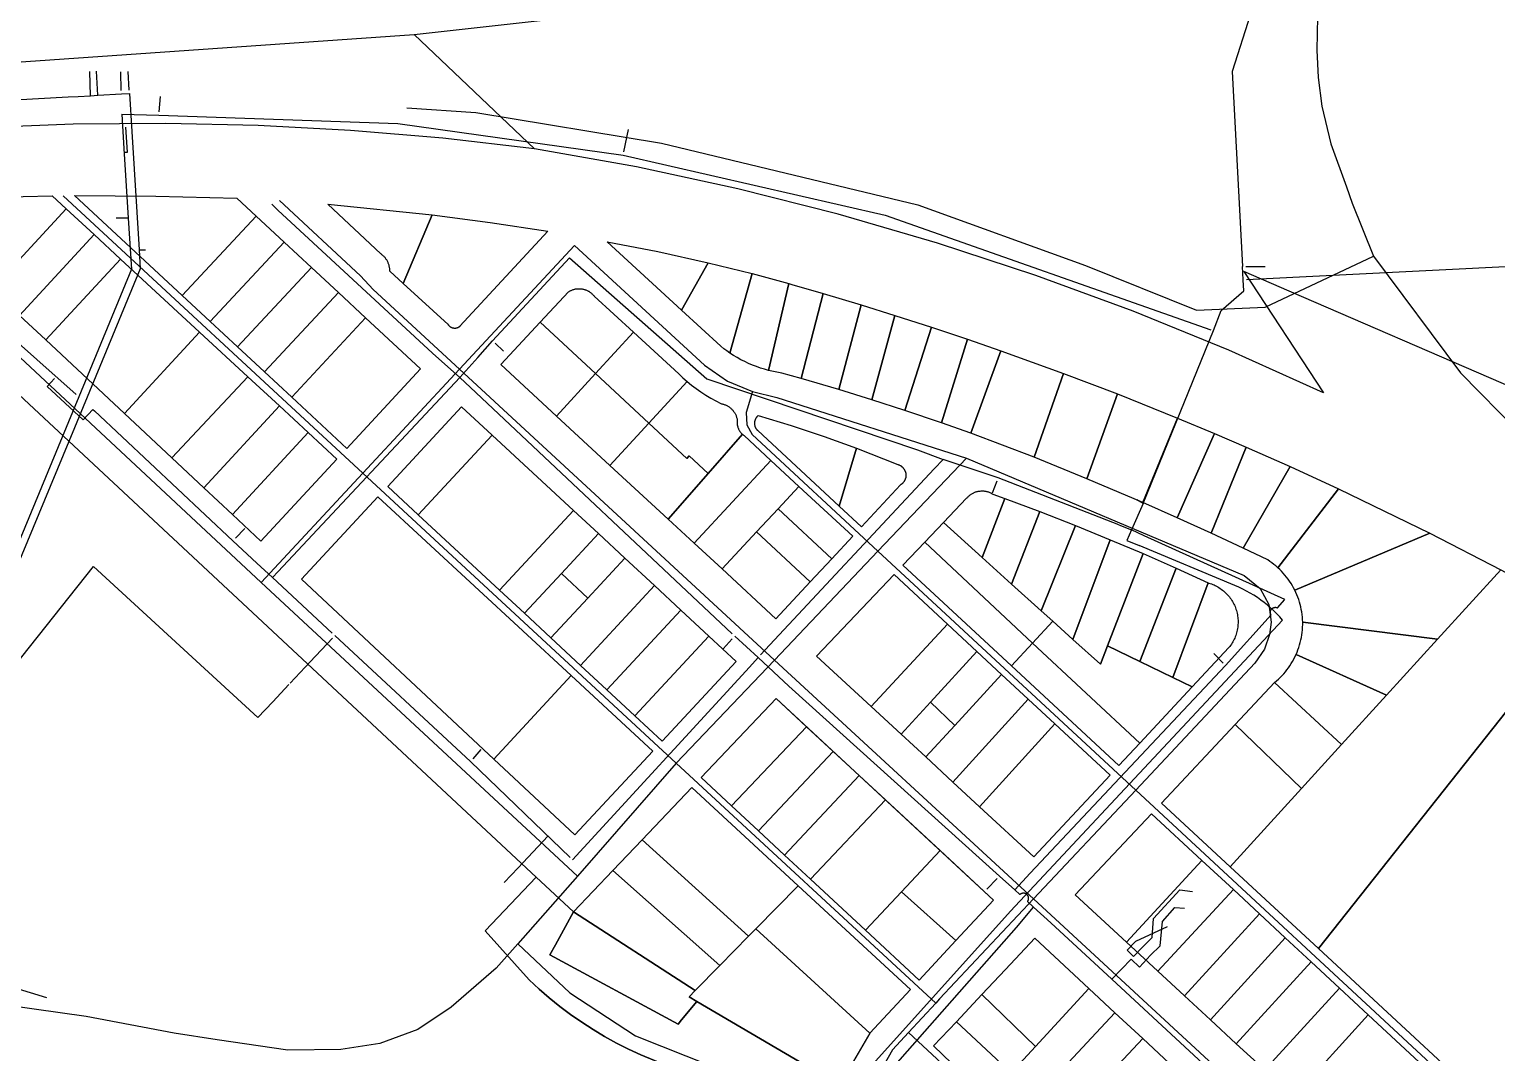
# Model space of a CAD drawing. Extents: x 1876309 to 1899261, y 443723 to 466661.
# Drawn here: x 1887048 to 1889049, y 457572 to 458968 of the extents above; entities that cross this region are included whole.
import ezdxf

# ---------------------------------------------------------------- set-up
doc = ezdxf.new("R2010")
doc.units = 0
doc.header["$MEASUREMENT"] = 0
for name, color, linetype in [('Parcels', 31, 'Continuous'), ('Roads', 7, 'Continuous'), ('Waterlines', 5, 'Continuous')]:
    doc.layers.add(name, color=color, linetype=linetype)

msp = doc.modelspace()

# ---------------------------------------------------------------- linework, layer by layer
at = {"layer": 'Parcels'}
for points in [[(1889350.1, 458357.6), (1888765.9, 458610.5), (1888704.1, 458637.2), (1888812.5, 458472), (1888683.8, 458529.9), (1888553.1, 458583.2), (1888420.6, 458632), (1888286.6, 458676), (1888151, 458715.4), (1888014.2, 458750), (1887876.3, 458779.9), (1887737.3, 458804.8), (1887737.3, 458804.8), (1887573, 458960.4), (1887757, 458981.1)], [(1887000, 458501.2), (1887739.5, 457811.7), (1887669.9, 457738.1), (1887729.9, 457671.4), (1887743.4, 457658.9), (1887757.3, 457646.8), (1887771.7, 457635.3), (1887786.4, 457624.2), (1887801.5, 457613.6), (1887817, 457603.6), (1887832.7, 457594.1), (1887848.9, 457585.2), (1887865.3, 457576.9), (1887882, 457569.1), (1888049.9, 457499.5), (1888136.5, 457446.9), (1888243.9, 456898.4), (1888175.9, 456893.9), (1887052.1, 456778.8), (1887051.4, 456778.7), (1887050.6, 456778.7), (1887049.8, 456778.7), (1887049.1, 456778.7), (1887048.3, 456778.7)]]:
    msp.add_lwpolyline(points, dxfattribs=at)
for points in [[(1887573, 458960.4), (1887737.3, 458804.8), (1887612.1, 458819.2), (1887486.4, 458829.7), (1887360.6, 458836.3), (1887234.5, 458839.2), (1887108.4, 458838.2), (1886982.5, 458833.3), (1886856.7, 458824.7), (1886432.5, 458801.6), (1886368.7, 458802.1), (1886304.9, 458801), (1886241.2, 458798.3), (1886094.8, 458801.1), (1885954.3, 458808.4), (1885824.6, 458819.2), (1885825.7, 458822.3), (1885827.5, 458839), (1887573, 458960.4)], [(1887357.6, 458712.8), (1887257, 458604.5), (1887110.2, 458740.8), (1887220.8, 458740.2), (1887331.3, 458737.2), (1887357.6, 458712.8)], [(1887098.7, 458722.7), (1886997.1, 458612.9), (1886867.3, 458730.2), (1886999.9, 458738.7), (1887079.5, 458740.4), (1887098.7, 458722.7)], [(1887035, 458577.5), (1887000, 458610.3), (1886997.1, 458612.9), (1887098.7, 458722.7), (1887136.8, 458687.6), (1887035, 458577.5)], [(1887558, 458621.1), (1887539.9, 458637.6), (1887539.9, 458638.6), (1887539.8, 458639.5), (1887539.8, 458640.5), (1887539.7, 458641.4), (1887539.6, 458642.4), (1887539.4, 458643.3), (1887539.2, 458644.3), (1887539, 458645.2), (1887538.8, 458646.1), (1887538.5, 458647), (1887538.2, 458647.9), (1887537.8, 458648.8), (1887537.4, 458649.7), (1887537, 458650.6), (1887536.6, 458651.4), (1887536.1, 458652.3), (1887535.6, 458653.1), (1887535.1, 458653.9), (1887534.6, 458654.7), (1887534, 458655.5), (1887533.4, 458656.2), (1887532.7, 458656.9), (1887532.1, 458657.6), (1887531.4, 458658.3), (1887530.7, 458658.9), (1887530, 458659.6), (1887529.2, 458660.2), (1887528.5, 458660.8), (1887527.7, 458661.3), (1887455.5, 458729), (1887597.6, 458714.5), (1887558, 458621.1)], [(1887395.7, 458677.4), (1887295.1, 458569.1), (1887257, 458604.5), (1887357.6, 458712.8), (1887395.7, 458677.4)], [(1887558, 458621.1), (1887597.6, 458714.5), (1887676.5, 458704.1), (1887755.1, 458692.1), (1887635.5, 458562.7), (1887635.2, 458562.5), (1887635, 458562.3), (1887634.7, 458562), (1887634.4, 458561.8), (1887634.2, 458561.6), (1887633.9, 458561.4), (1887633.6, 458561.2), (1887633.3, 458561.1), (1887633, 458560.9), (1887632.7, 458560.7), (1887632.4, 458560.6), (1887632.1, 458560.5), (1887631.7, 458560.4), (1887631.4, 458560.2), (1887631.1, 458560.1), (1887630.8, 458560.1), (1887630.4, 458560), (1887630.1, 458559.9), (1887629.7, 458559.9), (1887629.4, 458559.8), (1887629.1, 458559.8), (1887628.7, 458559.8), (1887628.4, 458559.8), (1887628, 458559.8), (1887627.7, 458559.8), (1887627.3, 458559.8), (1887627, 458559.9), (1887626.7, 458559.9), (1887626.3, 458560), (1887626, 458560.1), (1887625.7, 458560.1), (1887625.3, 458560.2), (1887625, 458560.3), (1887624.7, 458560.5), (1887624.4, 458560.6), (1887624.1, 458560.7), (1887623.8, 458560.9), (1887623.5, 458561.1), (1887623.2, 458561.2), (1887622.9, 458561.4), (1887622.6, 458561.6), (1887622.3, 458561.8), (1887622.1, 458562), (1887621.8, 458562.3), (1887621.5, 458562.5), (1887621.3, 458562.7), (1887621.1, 458563), (1887620.8, 458563.2), (1887620.6, 458563.5), (1887620.4, 458563.8), (1887620.2, 458564), (1887620, 458564.3), (1887619.8, 458564.6), (1887619.7, 458564.9), (1887619.5, 458565.2), (1887558, 458621.1)], [(1887172.7, 458654.3), (1887070.8, 458544.1), (1887035, 458577.5), (1887136.8, 458687.6), (1887172.7, 458654.3)], [(1887295.1, 458569.1), (1887395.7, 458677.4), (1887432.9, 458642.9), (1887332.3, 458534.5), (1887295.1, 458569.1)], [(1887974, 458649.3), (1887937.6, 458584.4), (1887836.3, 458677.8), (1887905.3, 458664.5), (1887974, 458649.3)], [(1887172.7, 458654.3), (1887280.5, 458554.6), (1887178, 458443.8), (1887070.8, 458544.1), (1887172.7, 458654.3)], [(1887332.3, 458534.5), (1887432.9, 458642.9), (1887469.8, 458608.8), (1887369, 458500.4), (1887332.3, 458534.5)], [(1888003.6, 458526), (1887999.3, 458529), (1887995.1, 458532), (1887991, 458535.3), (1887937.6, 458584.4), (1887974, 458649.3), (1888033.7, 458634.5), (1888003.6, 458526)], [(1888033.7, 458634.5), (1888084, 458620.8), (1888056.2, 458502.4), (1888050.6, 458504), (1888045.1, 458505.7), (1888039.6, 458507.6), (1888034.2, 458509.7), (1888028.9, 458512), (1888023.7, 458514.5), (1888018.5, 458517.1), (1888013.4, 458519.9), (1888008.5, 458522.8), (1888003.6, 458526), (1888033.7, 458634.5)], [(1888130.8, 458607.2), (1888100.7, 458491.4), (1888074.5, 458498.7), (1888069.9, 458499.5), (1888065.3, 458500.3), (1888060.7, 458501.3), (1888056.2, 458502.4), (1888084, 458620.8), (1888087.7, 458619.7), (1888130.8, 458607.2)], [(1887369, 458500.4), (1887469.8, 458608.8), (1887506.9, 458574.3), (1887406.3, 458465.8), (1887369, 458500.4)], [(1887872.1, 458554.5), (1887820.2, 458498.1), (1887745, 458568.1), (1887783.4, 458609.4), (1887784.2, 458609.9), (1887784.9, 458610.4), (1887785.7, 458610.8), (1887786.5, 458611.2), (1887787.3, 458611.6), (1887788.1, 458611.9), (1887788.9, 458612.3), (1887789.8, 458612.6), (1887790.6, 458612.8), (1887791.5, 458613.1), (1887792.3, 458613.3), (1887793.2, 458613.5), (1887794.1, 458613.6), (1887794.9, 458613.7), (1887795.8, 458613.8), (1887796.7, 458613.9), (1887797.6, 458613.9), (1887798.5, 458613.9), (1887799.4, 458613.9), (1887800.3, 458613.8), (1887801.1, 458613.7), (1887802, 458613.6), (1887802.9, 458613.4), (1887803.8, 458613.2), (1887804.6, 458613), (1887805.5, 458612.8), (1887806.3, 458612.5), (1887807.1, 458612.2), (1887808, 458611.9), (1887808.8, 458611.5), (1887809.6, 458611.1), (1887810.4, 458610.7), (1887811.1, 458610.3), (1887811.9, 458609.8), (1887812.6, 458609.3), (1887813.3, 458608.8), (1887814, 458608.3), (1887814.7, 458607.7), (1887815.4, 458607.1), (1887816, 458606.5), (1887816.7, 458605.9), (1887817.3, 458605.2), (1887817.8, 458604.5), (1887818.4, 458603.9), (1887872.1, 458554.5)], [(1888130.8, 458607.2), (1888182.2, 458591.8), (1888152.2, 458476.4), (1888100.7, 458491.4), (1888130.8, 458607.2)], [(1888182.2, 458591.8), (1888228.5, 458577.4), (1888197.1, 458462.5), (1888152.2, 458476.4), (1888182.2, 458591.8)], [(1887506.9, 458574.3), (1887581.9, 458504.8), (1887481.3, 458396.1), (1887406.3, 458465.8), (1887506.9, 458574.3)], [(1887767, 458440.3), (1887691.2, 458510.3), (1887745, 458568.1), (1887820.2, 458498.1), (1887767, 458440.3)], [(1888228.5, 458577.4), (1888278.3, 458561.3), (1888242.1, 458448), (1888197.1, 458462.5), (1888228.5, 458577.4)], [(1888278.3, 458561.3), (1888327.4, 458544.9), (1888292.1, 458430.9), (1888242.1, 458448), (1888278.3, 458561.3)], [(1887346.1, 458493.9), (1887242.6, 458383.2), (1887178, 458443.8), (1887280.5, 458554.6), (1887346.1, 458493.9)], [(1887820.2, 458498.1), (1887872.1, 458554.5), (1887933.9, 458497.7), (1887939.4, 458492.5), (1887945.1, 458487.5), (1887892.9, 458430.5), (1887820.2, 458498.1)], [(1888327.4, 458544.9), (1888372.9, 458529.1), (1888332, 458416.7), (1888292.1, 458430.9), (1888327.4, 458544.9)], [(1888372.9, 458529.1), (1888458.3, 458498.3), (1888418.4, 458384), (1888332, 458416.7), (1888372.9, 458529.1)], [(1887389.3, 458454), (1887286.2, 458342.5), (1887242.6, 458383.2), (1887346.1, 458493.9), (1887389.3, 458454)], [(1887820.2, 458498.1), (1887892.9, 458430.5), (1887840, 458372.9), (1887767, 458440.3), (1887820.2, 458498.1)], [(1887945.1, 458487.5), (1887951.2, 458482.5), (1887957.5, 458477.8), (1887964, 458473.2), (1887970.6, 458468.9), (1887977.3, 458464.7), (1887984.2, 458460.8), (1887991.2, 458457.2), (1887992.1, 458457), (1887993, 458456.8), (1887993.9, 458456.6), (1887994.8, 458456.3), (1887995.7, 458456), (1887996.6, 458455.7), (1887997.5, 458455.3), (1887998.4, 458454.9), (1887999.2, 458454.5), (1888000, 458454.1), (1888000.8, 458453.6), (1888001.6, 458453.1), (1888002.4, 458452.6), (1888003.2, 458452), (1888003.9, 458451.4), (1888004.7, 458450.8), (1888005.4, 458450.2), (1888006, 458449.5), (1888006.7, 458448.8), (1888007.3, 458448.1), (1888007.9, 458447.4), (1888008.5, 458446.6), (1888009, 458445.9), (1888009.6, 458445.1), (1888010.1, 458444.3), (1888010.5, 458443.5), (1888011, 458442.6), (1888011.4, 458441.8), (1888011.8, 458440.9), (1888012.1, 458440), (1888012.5, 458439.2), (1888012.7, 458438.3), (1888013, 458437.3), (1888013.2, 458436.4), (1888013.4, 458435.5), (1888013.6, 458434.6), (1888013.5, 458433.9), (1888013.4, 458433.1), (1888013.4, 458432.4), (1888013.3, 458431.7), (1888013.3, 458430.9), (1888013.4, 458430.2), (1888013.4, 458429.5), (1888013.5, 458428.8), (1888013.6, 458428), (1888013.7, 458427.3), (1888013.9, 458426.6), (1888014.1, 458425.9), (1888014.3, 458425.2), (1888014.5, 458424.5), (1888014.7, 458423.8), (1888015, 458423.2), (1888015.3, 458422.5), (1888015.6, 458421.8), (1888015.9, 458421.2), (1888016.3, 458420.6), (1888016.7, 458419.9), (1888017.1, 458419.3), (1888017.5, 458418.8), (1888018, 458418.2), (1888018.4, 458417.6), (1888018.9, 458417.1), (1888019.4, 458416.5), (1888019.9, 458416), (1888020.5, 458415.5), (1887973.7, 458362.1), (1887948.1, 458385.9), (1887944.8, 458382.2), (1887892.9, 458430.5), (1887945.1, 458487.5)], [(1888490.2, 458354.6), (1888489.9, 458354.7), (1888418.4, 458384), (1888458.3, 458498.3), (1888531.8, 458470.3), (1888490.2, 458354.6)], [(1888531.8, 458470.3), (1888613.8, 458437.5), (1888566.2, 458322.3), (1888490.2, 458354.6), (1888531.8, 458470.3)], [(1887286.2, 458342.5), (1887389.3, 458454), (1887428.5, 458417.7), (1887325.2, 458306), (1887286.2, 458342.5)], [(1887578.7, 458305.7), (1887537, 458344.4), (1887637.8, 458452.9), (1887679.4, 458414.2), (1887578.7, 458305.7)], [(1888152.4, 458317.4), (1888041.5, 458420.4), (1888041.1, 458420.7), (1888040.8, 458421.1), (1888040.5, 458421.5), (1888040.2, 458421.8), (1888039.9, 458422.2), (1888039.6, 458422.6), (1888039.4, 458423), (1888039.1, 458423.5), (1888038.9, 458423.9), (1888038.7, 458424.3), (1888038.5, 458424.8), (1888038.3, 458425.2), (1888038.1, 458425.7), (1888038, 458426.1), (1888037.8, 458426.6), (1888037.7, 458427.1), (1888037.6, 458427.6), (1888037.5, 458428), (1888037.4, 458428.5), (1888037.4, 458429), (1888037.3, 458429.5), (1888037.3, 458430), (1888037.3, 458430.5), (1888037.3, 458431), (1888037.4, 458431.4), (1888037.4, 458431.9), (1888037.5, 458432.4), (1888037.6, 458432.9), (1888037.6, 458433.4), (1888037.8, 458433.8), (1888037.9, 458434.3), (1888038, 458434.8), (1888038.2, 458435.2), (1888038.4, 458435.7), (1888038.6, 458436.1), (1888038.8, 458436.6), (1888039, 458437), (1888039.2, 458437.4), (1888039.5, 458437.9), (1888039.8, 458438.3), (1888040, 458438.7), (1888040.3, 458439.1), (1888040.6, 458439.4), (1888041, 458439.8), (1888041.3, 458440.2), (1888041.6, 458440.5), (1888042, 458440.8), (1888087.1, 458427.3), (1888131.9, 458412.5), (1888176.2, 458396.5), (1888152.4, 458317.4)], [(1887892.9, 458430.5), (1887944.8, 458382.2), (1887948.1, 458385.9), (1887973.7, 458362.1), (1887919.2, 458299.8), (1887840, 458372.9), (1887892.9, 458430.5)], [(1888613.8, 458437.5), (1888664.1, 458416.5), (1888613.4, 458301.4), (1888566.2, 458322.3), (1888613.8, 458437.5)], [(1887325.2, 458306), (1887428.5, 458417.7), (1887467.8, 458381.4), (1887364.2, 458269.5), (1887325.2, 458306)], [(1887790.3, 458311.4), (1887689.5, 458202.8), (1887578.7, 458305.7), (1887679.4, 458414.2), (1887790.3, 458311.4)], [(1888020.5, 458415.5), (1888021, 458415.1), (1888021.6, 458414.6), (1888022.2, 458414.2), (1888022.8, 458413.8), (1888059.5, 458379.7), (1887954.8, 458266.9), (1887919.2, 458299.8), (1887973.7, 458362.1), (1888020.5, 458415.5)], [(1888664.1, 458416.5), (1888707.3, 458398), (1888659.4, 458280.5), (1888613.4, 458301.4), (1888664.1, 458416.5)], [(1888152.4, 458317.4), (1888176.2, 458396.5), (1888232.4, 458374.3), (1888232.9, 458374.1), (1888233.4, 458373.9), (1888233.9, 458373.7), (1888234.4, 458373.5), (1888234.9, 458373.3), (1888235.4, 458373), (1888235.9, 458372.8), (1888236.3, 458372.5), (1888236.8, 458372.2), (1888237.2, 458371.9), (1888237.6, 458371.6), (1888238, 458371.2), (1888238.4, 458370.9), (1888238.8, 458370.5), (1888239.2, 458370.1), (1888239.6, 458369.7), (1888239.9, 458369.3), (1888240.2, 458368.9), (1888240.6, 458368.4), (1888240.9, 458368), (1888241.1, 458367.5), (1888241.4, 458367.1), (1888241.7, 458366.6), (1888241.9, 458366.1), (1888242.1, 458365.6), (1888242.3, 458365.1), (1888242.5, 458364.6), (1888242.7, 458364.1), (1888242.9, 458363.6), (1888243, 458363.1), (1888243.1, 458362.6), (1888243.2, 458362), (1888243.3, 458361.5), (1888243.3, 458361), (1888243.4, 458360.4), (1888243.4, 458359.9), (1888243.4, 458359.4), (1888243.4, 458358.8), (1888243.4, 458358.3), (1888243.3, 458357.8), (1888243.2, 458357.2), (1888243.2, 458356.7), (1888243.1, 458356.2), (1888242.9, 458355.7), (1888242.8, 458355.1), (1888242.6, 458354.6), (1888242.5, 458354.1), (1888242.3, 458353.6), (1888242, 458353.1), (1888241.8, 458352.6), (1888241.6, 458352.2), (1888241.3, 458351.7), (1888241, 458351.2), (1888240.7, 458350.8), (1888240.4, 458350.4), (1888240.1, 458349.9), (1888239.8, 458349.5), (1888239.4, 458349.1), (1888239, 458348.7), (1888238.7, 458348.3), (1888238.3, 458348), (1888237.9, 458347.6), (1888237.4, 458347.3), (1888237, 458347), (1888236.6, 458346.7), (1888236.1, 458346.4), (1888182.9, 458289.1), (1888152.4, 458317.4)], [(1888707.3, 458398), (1888767.3, 458371.4), (1888703.2, 458260.1), (1888659.4, 458280.5), (1888707.3, 458398)], [(1888039.8, 458282.2), (1887992.9, 458231.7), (1887954.8, 458266.9), (1888059.5, 458379.7), (1888097.6, 458344.4), (1888069.2, 458313.8), (1888039.8, 458282.2)], [(1888703.2, 458260.1), (1888767.3, 458371.4), (1888833.3, 458341), (1888750.4, 458233.5), (1888747.8, 458235.8), (1888745.1, 458238), (1888742.3, 458240.1), (1888739.5, 458242.1), (1888736.6, 458244), (1888703.2, 458260.1)], [(1888142.4, 458245.7), (1888069.2, 458313.8), (1888097.6, 458344.4), (1888170.9, 458276.3), (1888142.4, 458245.7)], [(1888750.4, 458233.5), (1888833.3, 458341), (1888957.6, 458280.7), (1888773.6, 458202.7), (1888772, 458205.8), (1888770.3, 458208.9), (1888768.5, 458212), (1888766.5, 458214.9), (1888764.5, 458217.8), (1888762.4, 458220.6), (1888760.2, 458223.4), (1888757.9, 458226), (1888755.5, 458228.6), (1888753, 458231.1), (1888750.4, 458233.5)], [(1887786.9, 458086.3), (1887681.6, 457972.5), (1887419.4, 458217.9), (1887523.5, 458329.9), (1887786.9, 458086.3)], [(1888378.5, 458327.8), (1888347.6, 458247.2), (1888294.7, 458294.9), (1888326.2, 458328.1), (1888326.8, 458328.8), (1888327.5, 458329.5), (1888328.1, 458330.2), (1888328.8, 458330.8), (1888329.5, 458331.5), (1888330.2, 458332.1), (1888331, 458332.7), (1888331.7, 458333.2), (1888332.5, 458333.7), (1888333.3, 458334.2), (1888334.1, 458334.7), (1888334.9, 458335.2), (1888335.8, 458335.6), (1888336.6, 458336), (1888337.5, 458336.3), (1888338.4, 458336.7), (1888339.3, 458336.9), (1888340.2, 458337.2), (1888341.1, 458337.4), (1888342, 458337.6), (1888343, 458337.8), (1888343.9, 458337.9), (1888344.8, 458338), (1888345.8, 458338.1), (1888346.7, 458338.1), (1888347.7, 458338.2), (1888348.6, 458338.1), (1888349.6, 458338.1), (1888350.5, 458338), (1888351.4, 458337.8), (1888352.4, 458337.7), (1888353.3, 458337.5), (1888354.2, 458337.3), (1888355.1, 458337), (1888356, 458336.7), (1888356.9, 458336.4), (1888357.8, 458336.1), (1888358.6, 458335.7), (1888359.5, 458335.3), (1888360.3, 458334.8), (1888361.1, 458334.4), (1888361.9, 458333.9), (1888378.5, 458327.8)], [(1888378.5, 458327.8), (1888426.2, 458309.9), (1888387.4, 458211.2), (1888347.6, 458247.2), (1888378.5, 458327.8)], [(1887790.3, 458311.4), (1887824.2, 458280), (1887773.7, 458225.6), (1887723.3, 458171.3), (1887689.5, 458202.8), (1887790.3, 458311.4)], [(1888039.8, 458282.2), (1888069.2, 458313.8), (1888142.4, 458245.7), (1888113.1, 458214.2), (1888039.8, 458282.2)], [(1888426.2, 458309.9), (1888474.6, 458290.9), (1888427.9, 458174.7), (1888387.4, 458211.2), (1888426.2, 458309.9)], [(1887992.9, 458231.7), (1888039.8, 458282.2), (1888113.1, 458214.2), (1888066.3, 458163.9), (1887992.9, 458231.7)], [(1888387.4, 458211.2), (1888427.9, 458174.7), (1888443.8, 458160.4), (1888416.2, 458130.7), (1888269.2, 458268.1), (1888294.7, 458294.9), (1888347.6, 458247.2), (1888387.4, 458211.2)], [(1888427.9, 458174.7), (1888474.6, 458290.9), (1888521.9, 458271.6), (1888471.2, 458135.7), (1888443.8, 458160.4), (1888427.9, 458174.7)], [(1888773.6, 458202.7), (1888957.6, 458280.7), (1889054.3, 458230.7), (1888968.3, 458136.2), (1888784.3, 458159.3), (1888784.1, 458162.8), (1888783.9, 458166.2), (1888783.5, 458169.7), (1888783, 458173.1), (1888782.4, 458176.5), (1888781.7, 458179.9), (1888780.9, 458183.3), (1888780, 458186.6), (1888778.9, 458189.9), (1888777.8, 458193.2), (1888776.5, 458196.4), (1888775.1, 458199.6), (1888773.6, 458202.7)], [(1887809.8, 458192.1), (1887773.7, 458225.6), (1887824.2, 458280), (1887860.3, 458246.5), (1887809.8, 458192.1)], [(1888387.2, 458099.6), (1888239.4, 458236.7), (1888269.2, 458268.1), (1888416.2, 458130.7), (1888387.2, 458099.6)], [(1888518.4, 458126.9), (1888508.7, 458101.8), (1888471.2, 458135.7), (1888521.9, 458271.6), (1888566.8, 458252.6), (1888518.4, 458126.9)], [(1887809.8, 458192.1), (1887860.3, 458246.5), (1887900.6, 458209.1), (1887799.7, 458100.3), (1887759.4, 458137.8), (1887809.8, 458192.1)], [(1888566.8, 458252.6), (1888611.7, 458232.8), (1888562.5, 458105.5), (1888518.4, 458126.9), (1888566.8, 458252.6)], [(1887809.8, 458192.1), (1887759.4, 458137.8), (1887723.3, 458171.3), (1887773.7, 458225.6), (1887809.8, 458192.1)], [(1888196, 458044.2), (1888121.7, 458112.8), (1888227.3, 458224), (1888299.9, 458156.5), (1888196, 458044.2)], [(1888611.7, 458232.8), (1888655.6, 458212.8), (1888607.1, 458083.8), (1888562.5, 458105.5), (1888611.7, 458232.8)], [(1888805.7, 457714.2), (1888685.6, 457825.7), (1888782.6, 457932.2), (1888837.4, 457992.3), (1888898.5, 458059.5), (1888968.3, 458136.2), (1889054.3, 458230.7), (1889166.6, 458169.6), (1888805.7, 457714.2)], [(1887900.6, 458209.1), (1887936.8, 458175.6), (1887835.8, 458066.8), (1887799.7, 458100.3), (1887900.6, 458209.1)], [(1888655.6, 458212.8), (1888656.3, 458212.5), (1888658.1, 458211.9), (1888659.9, 458211.3), (1888661.7, 458210.6), (1888663.5, 458209.9), (1888665.2, 458209.1), (1888666.9, 458208.2), (1888668.6, 458207.3), (1888670.2, 458206.3), (1888671.8, 458205.3), (1888673.4, 458204.2), (1888674.9, 458203), (1888676.4, 458201.8), (1888677.9, 458200.6), (1888679.3, 458199.3), (1888680.6, 458197.9), (1888681.9, 458196.5), (1888683.2, 458195.1), (1888684.4, 458193.6), (1888685.6, 458192.1), (1888686.7, 458190.5), (1888687.7, 458188.9), (1888688.7, 458187.3), (1888689.7, 458185.6), (1888690.5, 458183.9), (1888691.4, 458182.2), (1888692.1, 458180.4), (1888692.8, 458178.6), (1888693.4, 458176.8), (1888694, 458175), (1888694.5, 458173.2), (1888695, 458171.3), (1888695.3, 458169.4), (1888695.6, 458167.5), (1888695.9, 458165.6), (1888696.1, 458163.7), (1888696.2, 458161.8), (1888696.2, 458159.9), (1888696.2, 458158), (1888696.1, 458156.1), (1888696, 458154.2), (1888695.7, 458152.3), (1888695.5, 458150.4), (1888695.1, 458148.5), (1888694.7, 458146.6), (1888694.2, 458144.8), (1888693.7, 458142.9), (1888693.1, 458141.1), (1888692.4, 458139.3), (1888691.6, 458137.5), (1888690.9, 458135.8), (1888690, 458134.1), (1888689.1, 458132.4), (1888688.1, 458130.8), (1888687.1, 458129.1), (1888686, 458127.6), (1888684.9, 458126), (1888683.7, 458124.5), (1888633.7, 458070.9), (1888607.1, 458083.8), (1888655.6, 458212.8)], [(1887974.8, 458140.3), (1887873.8, 458031.5), (1887835.8, 458066.8), (1887936.8, 458175.6), (1887974.8, 458140.3)], [(1889166.6, 458169.6), (1889170.8, 458166.7), (1889180.4, 458147.6), (1889229.5, 458005.6), (1889288.3, 457733.2), (1889335.3, 457588.9), (1889283.6, 457637.4), (1889228, 457578.2), (1889099.8, 457441.3), (1888805.7, 457714.2), (1889166.6, 458169.6)], [(1888236.9, 458006.4), (1888196, 458044.2), (1888299.9, 458156.5), (1888340, 458119.3), (1888276.9, 458050.2), (1888236.9, 458006.4)], [(1888518.4, 458126.9), (1888562.5, 458105.5), (1888607.1, 458083.8), (1888633.7, 458070.9), (1888562.2, 457994.1), (1888416.2, 458130.7), (1888443.8, 458160.4), (1888471.2, 458135.7), (1888508.7, 458101.8), (1888518.4, 458126.9)], [(1888784.3, 458159.3), (1888968.3, 458136.2), (1888898.5, 458059.5), (1888775.3, 458114.9), (1888776.6, 458118.1), (1888777.9, 458121.4), (1888779.1, 458124.7), (1888780.1, 458128.1), (1888781.1, 458131.4), (1888781.9, 458134.9), (1888782.6, 458138.3), (1888783.1, 458141.8), (1888783.6, 458145.3), (1888783.9, 458148.8), (1888784.2, 458152.3), (1888784.3, 458155.8), (1888784.3, 458159.3)], [(1887974.8, 458140.3), (1888012.2, 458105.7), (1887911, 457997), (1887873.8, 458031.5), (1887974.8, 458140.3)], [(1888387.2, 458099.6), (1888416.2, 458130.7), (1888562.2, 457994.1), (1888533.8, 457963.6), (1888387.2, 458099.6)], [(1888340, 458119.3), (1888373.9, 458087.8), (1888310.1, 458018.4), (1888276.9, 458050.2), (1888340, 458119.3)], [(1888775.3, 458114.9), (1888898.5, 458059.5), (1888837.4, 457992.3), (1888746.1, 458076.9), (1888748.8, 458079.2), (1888751.3, 458081.5), (1888753.8, 458083.9), (1888756.2, 458086.3), (1888758.6, 458088.9), (1888760.8, 458091.5), (1888762.9, 458094.2), (1888765, 458097), (1888766.9, 458099.8), (1888768.8, 458102.7), (1888770.6, 458105.7), (1888772.2, 458108.7), (1888773.8, 458111.7), (1888775.3, 458114.9)], [(1887786.9, 458086.3), (1887898.3, 457983.3), (1887792.1, 457869.1), (1887681.6, 457972.5), (1887786.9, 458086.3)], [(1888270.5, 457975.4), (1888310.1, 458018.4), (1888373.9, 458087.8), (1888410.1, 458054.2), (1888307.5, 457941.2), (1888270.5, 457975.4)], [(1888782.6, 457932.2), (1888692.3, 458019.5), (1888746.1, 458076.9), (1888837.4, 457992.3), (1888782.6, 457932.2)], [(1888005.8, 457908.9), (1887964.4, 457947.3), (1888066.7, 458055), (1888108.1, 458016.6), (1888005.8, 457908.9)], [(1888310.1, 458018.4), (1888270.5, 457975.4), (1888236.9, 458006.4), (1888276.9, 458050.2), (1888310.1, 458018.4)], [(1888410.1, 458054.2), (1888446.5, 458020.5), (1888343.9, 457907.6), (1888307.5, 457941.2), (1888410.1, 458054.2)], [(1888343.9, 457907.6), (1888446.5, 458020.5), (1888521.7, 457950.6), (1888418, 457839.2), (1888343.9, 457907.6)], [(1888144.3, 457983), (1888042.6, 457874.7), (1888005.8, 457908.9), (1888108.1, 458016.6), (1888144.3, 457983)], [(1888685.6, 457825.7), (1888592, 457912.6), (1888692.3, 458019.5), (1888782.6, 457932.2), (1888685.6, 457825.7)], [(1888144.3, 457983), (1888179.8, 457950.1), (1888078.1, 457841.7), (1888042.6, 457874.7), (1888144.3, 457983)], [(1888078.1, 457841.7), (1888179.8, 457950.1), (1888215.4, 457917), (1888113.3, 457808.9), (1888078.1, 457841.7)], [(1888096.6, 457799.8), (1888038.9, 457741.2), (1888029, 457731), (1887883.8, 457862.5), (1887951.7, 457933.9), (1888096.6, 457799.8)], [(1888290.1, 457847.8), (1888237.5, 457791.5), (1888188.5, 457739.1), (1888113.3, 457808.9), (1888215.4, 457917), (1888290.1, 457847.8)], [(1888646.8, 457834.4), (1888544.1, 457722.7), (1888474.3, 457787.2), (1888578.3, 457898), (1888646.8, 457834.4)], [(1887883.8, 457862.5), (1888029, 457731), (1887989.7, 457691), (1887843.9, 457820.6), (1887883.8, 457862.5)], [(1888290.1, 457847.8), (1888363, 457780.2), (1888311.7, 457725.1), (1888237.5, 457791.5), (1888290.1, 457847.8)], [(1887790.4, 457764.3), (1887843.9, 457820.6), (1887989.7, 457691), (1887956.1, 457656.8), (1887790.4, 457764.3)], [(1888689.8, 457794.5), (1888587, 457683.1), (1888544.1, 457722.7), (1888646.8, 457834.4), (1888689.8, 457794.5)], [(1888136.5, 457446.9), (1888049.9, 457499.5), (1887882, 457569.1), (1887865.3, 457576.9), (1887848.9, 457585.2), (1887832.7, 457594.1), (1887817, 457603.6), (1887801.5, 457613.6), (1887786.4, 457624.2), (1887771.7, 457635.3), (1887757.3, 457646.8), (1887743.4, 457658.9), (1887729.9, 457671.4), (1887669.9, 457738.1), (1887739.5, 457811.7), (1887790.4, 457764.3), (1887765.6, 457719.3), (1887757.9, 457705.5), (1887933, 457611.2), (1887937.6, 457616.8), (1887958.5, 457642), (1888153, 457528.1), (1888128.8, 457486.5), (1888136.5, 457446.9)], [(1888096.6, 457799.8), (1888249.6, 457658.4), (1888194.3, 457599), (1888038.9, 457741.2), (1888096.6, 457799.8)], [(1888311.7, 457725.1), (1888261.6, 457671.2), (1888188.5, 457739.1), (1888237.5, 457791.5), (1888311.7, 457725.1)], [(1888725.3, 457761.6), (1888623.1, 457649.8), (1888587, 457683.1), (1888689.8, 457794.5), (1888725.3, 457761.6)], [(1887958.5, 457642), (1887937.6, 457616.8), (1887933, 457611.2), (1887757.9, 457705.5), (1887765.6, 457719.3), (1887790.4, 457764.3), (1887956.1, 457656.8), (1887947.8, 457648.3), (1887958.5, 457642)], [(1888760.4, 457728.9), (1888658.8, 457616.8), (1888623.1, 457649.8), (1888725.3, 457761.6), (1888760.4, 457728.9)], [(1887956.1, 457656.8), (1887989.7, 457691), (1888029, 457731), (1888038.9, 457741.2), (1888194.3, 457599), (1888153, 457528.1), (1887958.5, 457642), (1887947.8, 457648.3), (1887956.1, 457656.8)], [(1888492.8, 457659.8), (1888420.2, 457580.8), (1888346.9, 457651.4), (1888379.2, 457685.8), (1888419, 457728.2), (1888492.8, 457659.8)], [(1888795.7, 457696.2), (1888693.8, 457584.4), (1888658.8, 457616.8), (1888760.4, 457728.9), (1888795.7, 457696.2)], [(1888693.8, 457584.4), (1888795.7, 457696.2), (1888834.6, 457660), (1888732.6, 457548.6), (1888693.8, 457584.4)], [(1888420.2, 457580.8), (1888387, 457544.7), (1888312.2, 457614.3), (1888346.9, 457651.4), (1888420.2, 457580.8)], [(1888382.6, 457470.4), (1888342.6, 457494.1), (1888355.2, 457510.1), (1888387, 457544.7), (1888420.2, 457580.8), (1888492.8, 457659.8), (1888528.4, 457626.7), (1888382.6, 457470.4)], [(1888834.6, 457660), (1888873.8, 457623.7), (1888772.2, 457512.1), (1888732.6, 457548.6), (1888834.6, 457660)], [(1888566.2, 457591.7), (1888428, 457443.5), (1888382.6, 457470.4), (1888528.4, 457626.7), (1888566.2, 457591.7)], [(1888772.2, 457512.1), (1888873.8, 457623.7), (1888968.3, 457535.9), (1888866.8, 457424.8), (1888772.2, 457512.1)], [(1888355.2, 457510.1), (1888281.2, 457581.3), (1888312.2, 457614.3), (1888387, 457544.7), (1888355.2, 457510.1)], [(1888566.2, 457591.7), (1888602.9, 457557.6), (1888472.9, 457416.9), (1888428, 457443.5), (1888566.2, 457591.7)]]:
    msp.add_lwpolyline(points, close=True, dxfattribs=at)
at = {"layer": 'Roads'}
for p, q in [((1887094.8, 458740.5), (1887503.2, 458362.3)), ((1887791.5, 458672.8), (1887634.9, 458504.1)), ((1887015.4, 458539.2), (1887364.7, 458213.2)), ((1887634.9, 458504.1), (1887503.2, 458362.3)), ((1887634.9, 458504.1), (1888064.4, 458107.6)), ((1888325.9, 458382.9), (1888205, 458256)), ((1887503.2, 458362.3), (1887364.7, 458213.2)), ((1887503.2, 458362.3), (1887930.4, 457966.9)), ((1888205, 458256), (1888064.4, 458107.6)), ((1888205, 458256), (1888556.8, 457930.1)), ((1887364.7, 458213.2), (1887795.7, 457812.8)), ((1888064.4, 458107.6), (1887930.4, 457966.9)), ((1888064.4, 458107.6), (1888417.5, 457781.8)), ((1887930.4, 457966.9), (1887795.7, 457812.8)), ((1887930.4, 457966.9), (1888284.1, 457639.6)), ((1888556.8, 457930.1), (1888417.5, 457781.8)), ((1888556.8, 457930.1), (1888990.4, 457528.2)), ((1887795.7, 457812.8), (1887714.4, 457720.7)), ((1888417.5, 457781.8), (1888850.9, 457382)), ((1888284.1, 457639.6), (1888247, 457599.7))]:
    msp.add_line(p, q, dxfattribs=at)
for points in [[(1888890.5, 460034.2), (1888843.2, 459896.1), (1888825.8, 459789.1), (1888820, 459705.2), (1888817.2, 459621.3), (1888803.6, 458939.2), (1888805.3, 458901.8), (1888810.4, 458862.6), (1888822.9, 458811.5), (1888843.9, 458752.8), (1888851.9, 458730.5), (1888880.8, 458658.2), (1888999.4, 458499.2), (1889158.4, 458337.2), (1889187.8, 458301.3), (1889209.2, 458273.4), (1889227.1, 458243.6)], [(1887563.1, 458860.7), (1887657.3, 458854.2), (1887910.1, 458812.3), (1888259.8, 458728.3), (1888488.3, 458645.3), (1888639.4, 458584.7), (1888733.3, 458588.8), (1888880.8, 458658.2)], [(1887389.7, 458734), (1887499.7, 458631.2), (1887517.1, 458612.9), (1887634.9, 458504.1)], [(1887791.5, 458672.8), (1887968.8, 458509.5), (1888000.1, 458487.6), (1888034.5, 458473.9)], [(1888034.5, 458473.9), (1888025.5, 458445), (1888026.5, 458428.2), (1888033.9, 458414.9), (1888205, 458256)], [(1888034.5, 458473.9), (1888067.4, 458465.3), (1888325.9, 458382.9)], [(1888325.9, 458382.9), (1888704.6, 458222.7), (1888726.4, 458204.9), (1888738.3, 458183.1), (1888741.4, 458159.2)], [(1888741.4, 458159.2), (1888739.3, 458142.4), (1888732.3, 458122.6), (1888719.2, 458103.2), (1888556.8, 457930.1)], [(1888066.7, 458055), (1888363, 457780.2)], [(1888417.5, 457781.8), (1888289.4, 457645.4), (1888284.1, 457639.6)], [(1887714.4, 457720.7), (1887685, 457687.3), (1887623.7, 457634.1), (1887578.1, 457603.7), (1887526.1, 457584.7), (1887473.3, 457576.3), (1887400.7, 457575.8), (1887304.4, 457589.8), (1887246.1, 457598.6), (1887125.8, 457621.5), (1887019.4, 457636.7), (1886988.9, 457643)], [(1887714.4, 457720.7), (1887785.3, 457654), (1887875, 457595.3), (1888047.4, 457526.4), (1888165.6, 457470.5)], [(1888247, 457599.7), (1888225.2, 457576.1), (1888165.6, 457470.5)], [(1888247, 457599.7), (1888324.7, 457527.6), (1888344, 457481.2)]]:
    msp.add_lwpolyline(points, dxfattribs=at)
at = {"layer": 'Waterlines', "color": 3}
for p, q in [((1887132, 458877), (1887131, 458910)), ((1887142, 458877.6), (1887140, 458910.3)), ((1887173.8, 458884.2), (1887173, 458909.6)), ((1887184.7, 458884.8), (1887183, 458909.9)), ((1887185, 458880), (1887188.2, 458828.1)), ((1887174.4, 458852), (1887225, 458850.3)), ((1887174.4, 458852), (1887175.4, 458835.9)), ((1887175.4, 458835.9), (1887177.4, 458804.9)), ((1887188.2, 458828.1), (1887198.1, 458667)), ((1887177.4, 458804.9), (1887183.4, 458710)), ((1888703.2, 458626), (1888702.2, 458644)), ((1888567, 458321), (1888662.6, 458556.7))]:
    msp.add_line(p, q, dxfattribs=at)
at = {"layer": 'Waterlines', "color": 1}
for p, q in [((1887101.3, 458875.3), (1887115, 458876.1)), ((1887115, 458876.1), (1887132, 458877)), ((1887132, 458877), (1887142, 458877.6)), ((1887142, 458877.6), (1887173.9, 458879.4)), ((1887173.9, 458879.4), (1887185, 458880))]:
    msp.add_line(p, q, dxfattribs=at)
at = {"layer": 'Waterlines', "color": 5}
for p, q in [((1887225.4, 458855.2), (1887227.1, 458875.8)), ((1887858.9, 458800.7), (1887865.1, 458831)), ((1887387, 458721), (1887379, 458729)), ((1887598, 458526), (1887387, 458721)), ((1887183.4, 458710), (1887167, 458710)), ((1887198.1, 458667), (1887207, 458667)), ((1888706.9, 458644), (1888733, 458644)), ((1888707.9, 458626.2), (1889079, 458645)), ((1886985.8, 458582), (1887112.2, 458469.7)), ((1887660, 458520), (1887680, 458543)), ((1887635.2, 458492.9), (1887598, 458526)), ((1887683.5, 458539.6), (1887694.8, 458528.7)), ((1887635.2, 458492.9), (1887660, 458520)), ((1887387.7, 458228.3), (1887635.2, 458492.9)), ((1887657.2, 458472.2), (1887635.2, 458492.9)), ((1888006.6, 458143.2), (1887657.2, 458472.2)), ((1887326, 458270), (1887137.1, 458447.3)), ((1888259, 458394), (1888294, 458381)), ((1888282, 458368.1), (1888294, 458381)), ((1888369, 458356), (1888294, 458381)), ((1888282, 458368.1), (1888045.4, 458114.6)), ((1888367.3, 458351.4), (1888361, 458335)), ((1888533.5, 458291.8), (1888369, 458356)), ((1888567, 458321), (1888558, 458326)), ((1887329.3, 458273.5), (1887342.1, 458286.9)), ((1888533.5, 458291.8), (1888551, 458285)), ((1888568, 458277), (1888551, 458285)), ((1887358.7, 458239.7), (1887326, 458270)), ((1887380, 458220), (1887358.7, 458239.7)), ((1887387.7, 458228.3), (1887380, 458220)), ((1887461.4, 458144.3), (1887380, 458220)), ((1887650, 457969), (1887465, 458141)), ((1887431.1, 458104.9), (1887461.7, 458137.5)), ((1888006.7, 458136.3), (1887994.4, 458122.7)), ((1888042, 458111), (1888010, 458140)), ((1887404, 458076), (1887431.1, 458104.9)), ((1888030, 458098), (1888042, 458111)), ((1888042, 458111), (1888084, 458072)), ((1888675.8, 458103.3), (1888663.3, 458116.3)), ((1888030, 458098), (1887789, 457835)), ((1888413, 457817), (1888679, 458100)), ((1887380.3, 458050.7), (1887402.2, 458074)), ((1888084, 458072), (1888371, 457813)), ((1887653.3, 457972.7), (1887664.6, 457985.4)), ((1887785.6, 457838.3), (1887650, 457969)), ((1887755.4, 457867.4), (1887715, 457824)), ((1887715, 457824), (1887695.8, 457804.2)), ((1888367.9, 457809.8), (1888353.7, 457795.3)), ((1888371, 457813), (1888392, 457794)), ((1888392, 457794), (1888413, 457817)), ((1888394, 457743), (1888417.2, 457770.7)), ((1888441, 457749), (1888417.2, 457770.7)), ((1888179, 457499), (1888394, 457743)), ((1888524.2, 457672.2), (1888441, 457749)), ((1888557, 457724), (1888600, 457744)), ((1888553.8, 457703.2), (1888566, 457716)), ((1888524.2, 457672.2), (1888550.4, 457699.6)), ((1886973.7, 457677.2), (1887071.8, 457647.3)), ((1888808, 457410), (1888524.2, 457672.2))]:
    msp.add_line(p, q, dxfattribs=at)
at = {"layer": 'Waterlines', "color": 3}
for points in [[(1888731, 459614), (1888713, 458988), (1888688, 458910), (1888702.2, 458644)], [(1887225, 458850.3), (1887551, 458839), (1887858, 458796)], [(1887858, 458796), (1888215, 458714), (1888659.1, 458558)], [(1887183.4, 458710), (1887187.8, 458640.3), (1887115.9, 458466.5), (1886707.3, 457478.9)], [(1887198.1, 458667), (1887199.7, 458641.1), (1887109.8, 458424.3)], [(1888662.6, 458556.7), (1888673, 458584), (1888704, 458611), (1888703.2, 458626)], [(1887109.8, 458424.3), (1886459, 456854.8)], [(1888567, 458321), (1888551, 458285), (1888544.6, 458270.7), (1888561.3, 458263.8)], [(1888258.6, 456905.1), (1888235, 456999), (1888141, 457493), (1888386, 457765), (1888757, 458162), (1888753.2, 458166.3), (1888749.2, 458170.5), (1888745, 458174.6), (1888740.8, 458178.5), (1888736.4, 458182.2), (1888731.9, 458185.9), (1888727.3, 458189.3), (1888722.5, 458192.6), (1888717.7, 458195.8), (1888712.7, 458198.8), (1888707.7, 458201.6), (1888702.5, 458204.2), (1888697.3, 458206.7), (1888692, 458209), (1888561.3, 458263.8)]]:
    msp.add_lwpolyline(points, dxfattribs=at)
at = {"layer": 'Waterlines', "color": 1}
msp.add_lwpolyline([(1886188.7, 458824), (1887101.3, 458875.3)], dxfattribs=at)
at = {"layer": 'Waterlines', "color": 5}
for points in [[(1887177.7, 458799.9), (1887182.1, 458799.9), (1887180.2, 458834)], [(1887680, 458543), (1887785, 458656), (1887972, 458491), (1888259, 458394)], [(1887082.7, 458491.5), (1887072.9, 458480.6), (1887121.9, 458435.3), (1887135, 458449.3), (1887137.1, 458447.3)], [(1888679, 458100), (1888741.3, 458169.2), (1888741.2, 458169.4), (1888741.1, 458169.6), (1888741, 458169.9), (1888740.9, 458170.1), (1888740.8, 458170.3), (1888740.7, 458170.5), (1888740.6, 458170.7), (1888740.6, 458170.9), (1888740.5, 458171.2), (1888740.5, 458171.4), (1888740.4, 458171.6), (1888740.4, 458171.9), (1888740.4, 458172.1), (1888740.3, 458172.3), (1888740.3, 458172.5), (1888740.3, 458172.8), (1888740.3, 458173), (1888740.4, 458173.2), (1888740.4, 458173.5), (1888740.4, 458173.7), (1888740.4, 458173.9), (1888740.5, 458174.2), (1888740.5, 458174.4), (1888740.6, 458174.6), (1888740.7, 458174.8), (1888740.7, 458175.1), (1888740.8, 458175.3), (1888740.9, 458175.5), (1888741, 458175.7), (1888741.1, 458175.9), (1888741.2, 458176.1), (1888741.4, 458176.3), (1888741.5, 458176.5), (1888741.6, 458176.7), (1888741.8, 458176.9), (1888741.9, 458177.1), (1888742.1, 458177.2), (1888742.2, 458177.4), (1888742.4, 458177.6), (1888742.6, 458177.7), (1888742.7, 458177.9), (1888742.9, 458178), (1888743.1, 458178.2), (1888743.3, 458178.3), (1888743.5, 458178.4), (1888743.7, 458178.6), (1888743.9, 458178.7), (1888744.1, 458178.8), (1888744.3, 458178.9), (1888744.5, 458179), (1888744.7, 458179), (1888744.9, 458179.1), (1888745.2, 458179.2), (1888745.4, 458179.3), (1888745.6, 458179.3), (1888745.8, 458179.4), (1888746.1, 458179.4), (1888746.3, 458179.4), (1888746.5, 458179.4), (1888746.8, 458179.5), (1888747, 458179.5), (1888747.2, 458179.5), (1888747.5, 458179.4), (1888747.7, 458179.4), (1888747.9, 458179.4), (1888748.2, 458179.4), (1888748.4, 458179.3), (1888748.6, 458179.3), (1888748.8, 458179.2), (1888749.1, 458179.2), (1888749.3, 458179.1), (1888749.5, 458179), (1888749.7, 458178.9), (1888749.9, 458178.8), (1888760, 458190), (1888568, 458277)], [(1886983.9, 458043.8), (1887136, 458235), (1887360, 458029), (1887380.3, 458050.7)], [(1888417.2, 457770.7), (1888409.2, 457778.1), (1888409.3, 457778.3), (1888409.5, 457778.5), (1888409.6, 457778.7), (1888409.7, 457778.9), (1888409.8, 457779.1), (1888410, 457779.3), (1888410.1, 457779.6), (1888410.2, 457779.8), (1888410.3, 457780), (1888410.3, 457780.2), (1888410.4, 457780.5), (1888410.5, 457780.7), (1888410.5, 457780.9), (1888410.6, 457781.2), (1888410.6, 457781.4), (1888410.7, 457781.7), (1888410.7, 457781.9), (1888410.7, 457782.2), (1888410.7, 457782.4), (1888410.7, 457782.6), (1888410.7, 457782.9), (1888410.7, 457783.1), (1888410.7, 457783.4), (1888410.7, 457783.6), (1888410.6, 457783.9), (1888410.6, 457784.1), (1888410.5, 457784.3), (1888410.4, 457784.6), (1888410.4, 457784.8), (1888410.3, 457785), (1888410.2, 457785.3), (1888410.1, 457785.5), (1888410, 457785.7), (1888409.9, 457785.9), (1888409.8, 457786.1), (1888409.6, 457786.3), (1888409.5, 457786.5), (1888409.4, 457786.7), (1888409.2, 457786.9), (1888409.1, 457787.1), (1888408.9, 457787.3), (1888408.7, 457787.5), (1888408.6, 457787.7), (1888408.4, 457787.8), (1888408.2, 457788), (1888408, 457788.1), (1888407.8, 457788.3), (1888407.6, 457788.4), (1888407.4, 457788.6), (1888407.2, 457788.7), (1888407, 457788.8), (1888406.8, 457788.9), (1888406.5, 457789), (1888406.3, 457789.1), (1888406.1, 457789.2), (1888405.9, 457789.3), (1888405.6, 457789.4), (1888405.4, 457789.4), (1888405.2, 457789.5), (1888404.9, 457789.5), (1888404.7, 457789.6), (1888404.4, 457789.6), (1888404.2, 457789.6), (1888403.9, 457789.6), (1888403.7, 457789.6), (1888403.5, 457789.6), (1888403.2, 457789.6), (1888403, 457789.6), (1888402.7, 457789.6), (1888402.5, 457789.5), (1888402.2, 457789.5), (1888402, 457789.4), (1888401.8, 457789.4), (1888401.5, 457789.3), (1888401.3, 457789.2), (1888401.1, 457789.1), (1888400.8, 457789), (1888400.6, 457788.9), (1888400.4, 457788.8), (1888400.2, 457788.7), (1888400, 457788.6), (1888399.8, 457788.4), (1888399.6, 457788.3), (1888399.4, 457788.2), (1888399.2, 457788), (1888399, 457787.9), (1888398.8, 457787.7), (1888392, 457794)], [(1888566, 457716), (1888579, 457729), (1888581, 457755), (1888617, 457794), (1888634, 457792)], [(1888577, 457705), (1888590, 457718), (1888593, 457751), (1888610, 457770), (1888623, 457769)], [(1888553.8, 457703.2), (1888545, 457712), (1888557, 457724)], [(1888550.4, 457699.6), (1888562, 457689), (1888577, 457705)]]:
    msp.add_lwpolyline(points, dxfattribs=at)

doc.saveas('drawing.dxf')
